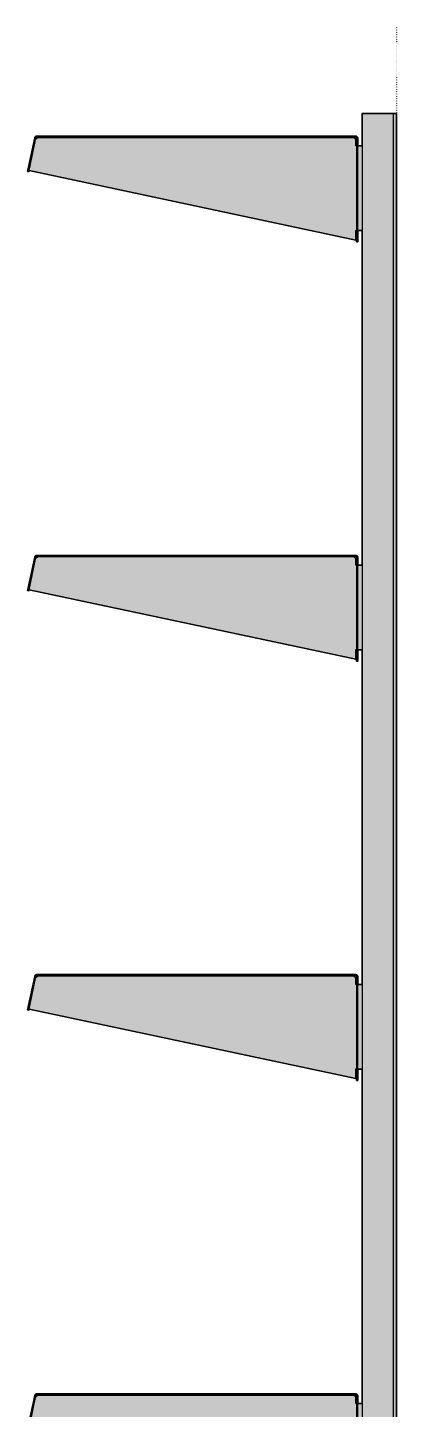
# Model space of a CAD drawing. Header units: millimetres. Extents: x 145 to 2094, y -689 to 1815.
# Drawn here: x 1745 to 2094, y 510 to 1815 of the extents above; entities that cross this region are included whole.
import ezdxf

# ---------------------------------------------------------------- set-up
doc = ezdxf.new("R2010")
doc.units = ezdxf.units.MM
doc.linetypes.add('Dots', pattern=[1, 0, -1])
doc.layers.add('Blocks', color=7, linetype='Continuous')
doc.layers.add('Blocks$Fill', color=7, linetype='Continuous', true_color=0xffffff)
for name, color, linetype, lineweight, true_color in [('Blocks$Inner', 7, 'Continuous', 25, 0x007f00), ('Blocks$Outline', 7, 'Continuous', 35, 0xff3f3f), ('Groud', 7, 'Dots', 25, 0x243775)]:
    doc.layers.add(name, color=color, linetype=linetype, lineweight=lineweight, true_color=true_color)

# ---------------------------------------------------------------- blocks, each defined once
blk = doc.blocks.new('Standard Issue Shelf Side')
at = {"layer": 'Blocks$Fill'}
blk.add_hatch(color=256, dxfattribs=at).paths.add_polyline_path([(344.2, 1681.8), (314.7, 1681.8), (314.7, 1651.3), (310.7, 1651.3), (310.7, 1658.4), (310.6, 1658.5), (310.6, 1658.5), (310.6, 1658.6), (310.6, 1658.7), (310.6, 1658.7), (310.6, 1658.8), (310.6, 1658.9), (310.6, 1659), (310.5, 1659), (310.5, 1659.1), (310.5, 1659.2), (310.4, 1659.2), (310.4, 1659.3), (310.4, 1659.4), (310.3, 1659.4), (310.3, 1659.5), (310.3, 1659.6), (310.2, 1659.6), (310.2, 1659.7), (310.1, 1659.7), (310.1, 1659.8), (310, 1659.9), (310, 1659.9), (309.9, 1660), (309.8, 1660), (309.8, 1660.1), (309.7, 1660.1), (309.7, 1660.1), (309.6, 1660.2), (309.5, 1660.2), (309.5, 1660.3), (309.4, 1660.3), (309.3, 1660.3), (309.3, 1660.3), (309.2, 1660.4), (309.1, 1660.4), (309, 1660.4), (309, 1660.4), (308.9, 1660.5), (308.8, 1660.5), (308.8, 1660.5), (308.7, 1660.5), (308.6, 1660.5), (308.5, 1660.5), (308.5, 1660.5), (7.4, 1660.5), (7.3, 1660.5), (7.2, 1660.5), (7.2, 1660.5), (7.1, 1660.5), (7, 1660.5), (6.9, 1660.4), (6.9, 1660.4), (6.8, 1660.4), (6.7, 1660.4), (6.7, 1660.3), (6.6, 1660.3), (6.5, 1660.3), (6.5, 1660.3), (6.4, 1660.2), (6.3, 1660.2), (6.3, 1660.1), (6.2, 1660.1), (6.1, 1660.1), (6.1, 1660), (6, 1660), (6, 1659.9), (5.9, 1659.9), (5.9, 1659.8), (5.8, 1659.8), (5.8, 1659.7), (5.7, 1659.6), (5.7, 1659.6), (5.6, 1659.5), (5.6, 1659.5), (5.5, 1659.4), (5.5, 1659.3), (5.5, 1659.3), (5.4, 1659.2), (5.4, 1659.1), (5.4, 1659), (5.4, 1659), (5.3, 1658.9), (5.3, 1658.8), (5.3, 1658.8), (-1.4, 1627.2), (-0.2, 1627), (0, 1628), (308.7, 1562.3), (308.7, 1571.3), (309.5, 1571.3), (309.5, 1560.5), (310.7, 1560.5), (310.7, 1564.5), (310.7, 1571.3), (314.7, 1571.3), (314.7, 1255.3), (310.7, 1255.3), (310.7, 1262.4), (310.6, 1262.5), (310.6, 1262.5), (310.6, 1262.6), (310.6, 1262.7), (310.6, 1262.7), (310.6, 1262.8), (310.6, 1262.9), (310.6, 1263), (310.5, 1263), (310.5, 1263.1), (310.5, 1263.2), (310.4, 1263.2), (310.4, 1263.3), (310.4, 1263.4), (310.3, 1263.4), (310.3, 1263.5), (310.3, 1263.6), (310.2, 1263.6), (310.2, 1263.7), (310.1, 1263.7), (310.1, 1263.8), (310, 1263.9), (310, 1263.9), (309.9, 1264), (309.8, 1264), (309.8, 1264.1), (309.7, 1264.1), (309.7, 1264.1), (309.6, 1264.2), (309.5, 1264.2), (309.5, 1264.3), (309.4, 1264.3), (309.3, 1264.3), (309.3, 1264.3), (309.2, 1264.4), (309.1, 1264.4), (309, 1264.4), (309, 1264.4), (308.9, 1264.5), (308.8, 1264.5), (308.8, 1264.5), (308.7, 1264.5), (308.6, 1264.5), (308.5, 1264.5), (308.5, 1264.5), (7.4, 1264.5), (7.3, 1264.5), (7.2, 1264.5), (7.2, 1264.5), (7.1, 1264.5), (7, 1264.5), (6.9, 1264.4), (6.9, 1264.4), (6.8, 1264.4), (6.7, 1264.4), (6.7, 1264.3), (6.6, 1264.3), (6.5, 1264.3), (6.5, 1264.3), (6.4, 1264.2), (6.3, 1264.2), (6.3, 1264.1), (6.2, 1264.1), (6.1, 1264.1), (6.1, 1264), (6, 1264), (6, 1263.9), (5.9, 1263.9), (5.9, 1263.8), (5.8, 1263.8), (5.8, 1263.7), (5.7, 1263.6), (5.7, 1263.6), (5.6, 1263.5), (5.6, 1263.5), (5.5, 1263.4), (5.5, 1263.3), (5.5, 1263.3), (5.4, 1263.2), (5.4, 1263.1), (5.4, 1263), (5.4, 1263), (5.3, 1262.9), (5.3, 1262.8), (5.3, 1262.8), (-1.4, 1231.2), (-0.2, 1231), (0, 1232), (308.7, 1166.3), (308.7, 1175.3), (309.5, 1175.3), (309.5, 1164.5), (310.7, 1164.5), (310.7, 1168.5), (310.7, 1175.3), (314.7, 1175.3), (314.7, 859.3), (310.7, 859.3), (310.7, 866.4), (310.6, 866.5), (310.6, 866.5), (310.6, 866.6), (310.6, 866.7), (310.6, 866.7), (310.6, 866.8), (310.6, 866.9), (310.6, 867), (310.5, 867), (310.5, 867.1), (310.5, 867.2), (310.4, 867.2), (310.4, 867.3), (310.4, 867.4), (310.3, 867.4), (310.3, 867.5), (310.3, 867.6), (310.2, 867.6), (310.2, 867.7), (310.1, 867.7), (310.1, 867.8), (310, 867.9), (310, 867.9), (309.9, 868), (309.8, 868), (309.8, 868.1), (309.7, 868.1), (309.7, 868.1), (309.6, 868.2), (309.5, 868.2), (309.5, 868.3), (309.4, 868.3), (309.3, 868.3), (309.3, 868.3), (309.2, 868.4), (309.1, 868.4), (309, 868.4), (309, 868.4), (308.9, 868.5), (308.8, 868.5), (308.8, 868.5), (308.7, 868.5), (308.6, 868.5), (308.5, 868.5), (308.5, 868.5), (7.4, 868.5), (7.3, 868.5), (7.2, 868.5), (7.2, 868.5), (7.1, 868.5), (7, 868.5), (6.9, 868.4), (6.9, 868.4), (6.8, 868.4), (6.7, 868.4), (6.7, 868.3), (6.6, 868.3), (6.5, 868.3), (6.5, 868.3), (6.4, 868.2), (6.3, 868.2), (6.3, 868.1), (6.2, 868.1), (6.1, 868.1), (6.1, 868), (6, 868), (6, 867.9), (5.9, 867.9), (5.9, 867.8), (5.8, 867.8), (5.8, 867.7), (5.7, 867.6), (5.7, 867.6), (5.6, 867.5), (5.6, 867.5), (5.5, 867.4), (5.5, 867.3), (5.5, 867.3), (5.4, 867.2), (5.4, 867.1), (5.4, 867), (5.4, 867), (5.3, 866.9), (5.3, 866.8), (5.3, 866.8), (-1.4, 835.2), (-0.2, 835), (0, 836), (308.7, 770.3), (308.7, 779.3), (309.5, 779.3), (309.5, 768.5), (310.7, 768.5), (310.7, 772.5), (310.7, 779.3), (314.7, 779.3), (314.7, 463.3), (310.7, 463.3), (310.7, 470.4), (310.6, 470.5), (310.6, 470.5), (310.6, 470.6), (310.6, 470.7), (310.6, 470.7), (310.6, 470.8), (310.6, 470.9), (310.6, 471), (310.5, 471), (310.5, 471.1), (310.5, 471.2), (310.4, 471.2), (310.4, 471.3), (310.4, 471.4), (310.3, 471.4), (310.3, 471.5), (310.3, 471.6), (310.2, 471.6), (310.2, 471.7), (310.1, 471.7), (310.1, 471.8), (310, 471.9), (310, 471.9), (309.9, 472), (309.8, 472), (309.8, 472.1), (309.7, 472.1), (309.7, 472.1), (309.6, 472.2), (309.5, 472.2), (309.5, 472.3), (309.4, 472.3), (309.3, 472.3), (309.3, 472.3), (309.2, 472.4), (309.1, 472.4), (309, 472.4), (309, 472.4), (308.9, 472.5), (308.8, 472.5), (308.8, 472.5), (308.7, 472.5), (308.6, 472.5), (308.5, 472.5), (308.5, 472.5), (7.4, 472.5), (7.3, 472.5), (7.2, 472.5), (7.2, 472.5), (7.1, 472.5), (7, 472.5), (6.9, 472.4), (6.9, 472.4), (6.8, 472.4), (6.7, 472.4), (6.7, 472.3), (6.6, 472.3), (6.5, 472.3), (6.5, 472.3), (6.4, 472.2), (6.3, 472.2), (6.3, 472.1), (6.2, 472.1), (6.1, 472.1), (6.1, 472), (6, 472), (6, 471.9), (5.9, 471.9), (5.9, 471.8), (5.8, 471.8), (5.8, 471.7), (5.7, 471.6), (5.7, 471.6), (5.6, 471.5), (5.6, 471.5), (5.5, 471.4), (5.5, 471.3), (5.5, 471.3), (5.4, 471.2), (5.4, 471.1), (5.4, 471), (5.4, 471), (5.3, 470.9), (5.3, 470.8), (5.3, 470.8), (-1.4, 439.2), (-0.2, 439), (0, 440), (308.7, 374.3), (308.7, 383.3), (309.5, 383.3), (309.5, 372.5), (310.7, 372.5), (310.7, 376.5), (310.7, 383.3), (314.7, 383.3), (314.7, 23.3), (310.7, 23.3), (310.7, 30.4), (310.6, 30.5), (310.6, 30.5), (310.6, 30.6), (310.6, 30.7), (310.6, 30.7), (310.6, 30.8), (310.6, 30.9), (310.6, 31), (310.5, 31), (310.5, 31.1), (310.5, 31.2), (310.4, 31.2), (310.4, 31.3), (310.4, 31.4), (310.3, 31.4), (310.3, 31.5), (310.3, 31.6), (310.2, 31.6), (310.2, 31.7), (310.1, 31.7), (310.1, 31.8), (310, 31.9), (310, 31.9), (309.9, 32), (309.8, 32), (309.8, 32.1), (309.7, 32.1), (309.7, 32.1), (309.6, 32.2), (309.5, 32.2), (309.5, 32.3), (309.4, 32.3), (309.3, 32.3), (309.3, 32.3), (309.2, 32.4), (309.1, 32.4), (309, 32.4), (309, 32.4), (308.9, 32.5), (308.8, 32.5), (308.8, 32.5), (308.7, 32.5), (308.6, 32.5), (308.5, 32.5), (308.5, 32.5), (7.4, 32.5), (7.3, 32.5), (7.2, 32.5), (7.2, 32.5), (7.1, 32.5), (7, 32.5), (6.9, 32.4), (6.9, 32.4), (6.8, 32.4), (6.7, 32.4), (6.7, 32.3), (6.6, 32.3), (6.5, 32.3), (6.5, 32.3), (6.4, 32.2), (6.3, 32.2), (6.3, 32.1), (6.2, 32.1), (6.1, 32.1), (6.1, 32), (6, 32), (6, 31.9), (5.9, 31.9), (5.9, 31.8), (5.8, 31.8), (5.8, 31.7), (5.7, 31.6), (5.7, 31.6), (5.6, 31.5), (5.6, 31.5), (5.5, 31.4), (5.5, 31.3), (5.5, 31.3), (5.4, 31.2), (5.4, 31.1), (5.4, 31), (5.4, 31), (5.3, 30.9), (5.3, 30.8), (5.3, 30.8), (-1.4, -0.8), (-0.2, -1), (0, 0), (308.7, -65.7), (308.7, -56.7), (309.5, -56.7), (309.5, -67.5), (310.7, -67.5), (310.7, -63.5), (310.7, -56.7), (314.7, -56.7), (314.7, -92.2), (317.1, -92.2), (347.2, -92.2), (347.2, 1681.8)], flags=0)
at = {"layer": 'Blocks$Inner'}
for p, q in [((344.2, 1681.8), (344.2, -92.2)), ((8.7, 1659.3), (6.2, 1657.3)), ((314.7, 1651.3), (310.7, 1651.3)), ((310.7, 1571.3), (314.7, 1571.3)), ((8.7, 1263.3), (6.2, 1261.3)), ((314.7, 1255.3), (310.7, 1255.3)), ((310.7, 1175.3), (314.7, 1175.3)), ((8.7, 867.3), (6.2, 865.3)), ((314.7, 859.3), (310.7, 859.3)), ((310.7, 779.3), (314.7, 779.3)), ((8.7, 471.3), (6.2, 469.3)), ((314.7, 463.3), (310.7, 463.3))]:
    blk.add_line(p, q, dxfattribs=at)
for points in [[(344.2, 1681.8), (341.8, 1681.8), (317.1, 1681.8), (314.7, 1681.8), (314.7, -92.2), (317.1, -92.2), (341.8, -92.2), (344.2, -92.2), (347.2, -92.2), (347.2, 1681.8)], [(309.5, 1560.5), (310.7, 1560.5), (310.7, 1564.5), (310.7, 1658.3), (310.7, 1658.4), (310.6, 1658.5), (310.6, 1658.5), (310.6, 1658.6), (310.6, 1658.7), (310.6, 1658.7), (310.6, 1658.8), (310.6, 1658.9), (310.6, 1659), (310.5, 1659), (310.5, 1659.1), (310.5, 1659.2), (310.4, 1659.2), (310.4, 1659.3), (310.4, 1659.4), (310.3, 1659.4), (310.3, 1659.5), (310.3, 1659.6), (310.2, 1659.6), (310.2, 1659.7), (310.1, 1659.7), (310.1, 1659.8), (310, 1659.9), (310, 1659.9), (309.9, 1660), (309.8, 1660), (309.8, 1660.1), (309.7, 1660.1), (309.7, 1660.1), (309.6, 1660.2), (309.5, 1660.2), (309.5, 1660.3), (309.4, 1660.3), (309.3, 1660.3), (309.3, 1660.3), (309.2, 1660.4), (309.1, 1660.4), (309, 1660.4), (309, 1660.4), (308.9, 1660.5), (308.8, 1660.5), (308.8, 1660.5), (308.7, 1660.5), (308.6, 1660.5), (308.5, 1660.5), (308.5, 1660.5), (7.5, 1660.5), (7.4, 1660.5), (7.3, 1660.5), (7.2, 1660.5), (7.2, 1660.5), (7.1, 1660.5), (7, 1660.5), (6.9, 1660.4), (6.9, 1660.4), (6.8, 1660.4), (6.7, 1660.4), (6.7, 1660.3), (6.6, 1660.3), (6.5, 1660.3), (6.5, 1660.3), (6.4, 1660.2), (6.3, 1660.2), (6.3, 1660.1), (6.2, 1660.1), (6.1, 1660.1), (6.1, 1660), (6, 1660), (6, 1659.9), (5.9, 1659.9), (5.9, 1659.8), (5.8, 1659.8), (5.8, 1659.7), (5.7, 1659.6), (5.7, 1659.6), (5.6, 1659.5), (5.6, 1659.5), (5.5, 1659.4), (5.5, 1659.3), (5.5, 1659.3), (5.4, 1659.2), (5.4, 1659.1), (5.4, 1659), (5.4, 1659), (5.3, 1658.9), (5.3, 1658.8), (5.3, 1658.8), (-0.6, 1631.2), (-1.4, 1627.2), (-0.2, 1627), (0.6, 1630.9), (6.5, 1658.5), (6.5, 1658.5), (6.5, 1658.6), (6.5, 1658.6), (6.5, 1658.6), (6.5, 1658.7), (6.5, 1658.7), (6.6, 1658.7), (6.6, 1658.8), (6.6, 1658.8), (6.6, 1658.8), (6.6, 1658.9), (6.6, 1658.9), (6.7, 1658.9), (6.7, 1658.9), (6.7, 1659), (6.7, 1659), (6.8, 1659), (6.8, 1659), (6.8, 1659.1), (6.8, 1659.1), (6.9, 1659.1), (6.9, 1659.1), (6.9, 1659.1), (6.9, 1659.2), (7, 1659.2), (7, 1659.2), (7, 1659.2), (7.1, 1659.2), (7.1, 1659.2), (7.1, 1659.2), (7.2, 1659.3), (7.2, 1659.3), (7.2, 1659.3), (7.3, 1659.3), (7.3, 1659.3), (7.3, 1659.3), (7.4, 1659.3), (7.4, 1659.3), (7.4, 1659.3), (7.5, 1659.3), (308.5, 1659.3), (308.5, 1659.3), (308.5, 1659.3), (308.6, 1659.3), (308.6, 1659.3), (308.6, 1659.3), (308.7, 1659.3), (308.7, 1659.3), (308.7, 1659.3), (308.8, 1659.3), (308.8, 1659.2), (308.8, 1659.2), (308.9, 1659.2), (308.9, 1659.2), (308.9, 1659.2), (308.9, 1659.2), (309, 1659.2), (309, 1659.1), (309, 1659.1), (309.1, 1659.1), (309.1, 1659.1), (309.1, 1659.1), (309.1, 1659), (309.2, 1659), (309.2, 1659), (309.2, 1659), (309.2, 1658.9), (309.2, 1658.9), (309.3, 1658.9), (309.3, 1658.8), (309.3, 1658.8), (309.3, 1658.8), (309.3, 1658.8), (309.4, 1658.7), (309.4, 1658.7), (309.4, 1658.7), (309.4, 1658.6), (309.4, 1658.6), (309.4, 1658.6), (309.4, 1658.5), (309.4, 1658.5), (309.4, 1658.5), (309.4, 1658.4), (309.4, 1658.4), (309.5, 1658.4), (309.5, 1658.3), (309.5, 1658.3), (309.5, 1564.5)], [(309.5, 1164.5), (310.7, 1164.5), (310.7, 1168.5), (310.7, 1262.3), (310.7, 1262.4), (310.6, 1262.5), (310.6, 1262.5), (310.6, 1262.6), (310.6, 1262.7), (310.6, 1262.7), (310.6, 1262.8), (310.6, 1262.9), (310.6, 1263), (310.5, 1263), (310.5, 1263.1), (310.5, 1263.2), (310.4, 1263.2), (310.4, 1263.3), (310.4, 1263.4), (310.3, 1263.4), (310.3, 1263.5), (310.3, 1263.6), (310.2, 1263.6), (310.2, 1263.7), (310.1, 1263.7), (310.1, 1263.8), (310, 1263.9), (310, 1263.9), (309.9, 1264), (309.8, 1264), (309.8, 1264.1), (309.7, 1264.1), (309.7, 1264.1), (309.6, 1264.2), (309.5, 1264.2), (309.5, 1264.3), (309.4, 1264.3), (309.3, 1264.3), (309.3, 1264.3), (309.2, 1264.4), (309.1, 1264.4), (309, 1264.4), (309, 1264.4), (308.9, 1264.5), (308.8, 1264.5), (308.8, 1264.5), (308.7, 1264.5), (308.6, 1264.5), (308.5, 1264.5), (308.5, 1264.5), (7.5, 1264.5), (7.4, 1264.5), (7.3, 1264.5), (7.2, 1264.5), (7.2, 1264.5), (7.1, 1264.5), (7, 1264.5), (6.9, 1264.4), (6.9, 1264.4), (6.8, 1264.4), (6.7, 1264.4), (6.7, 1264.3), (6.6, 1264.3), (6.5, 1264.3), (6.5, 1264.3), (6.4, 1264.2), (6.3, 1264.2), (6.3, 1264.1), (6.2, 1264.1), (6.1, 1264.1), (6.1, 1264), (6, 1264), (6, 1263.9), (5.9, 1263.9), (5.9, 1263.8), (5.8, 1263.8), (5.8, 1263.7), (5.7, 1263.6), (5.7, 1263.6), (5.6, 1263.5), (5.6, 1263.5), (5.5, 1263.4), (5.5, 1263.3), (5.5, 1263.3), (5.4, 1263.2), (5.4, 1263.1), (5.4, 1263), (5.4, 1263), (5.3, 1262.9), (5.3, 1262.8), (5.3, 1262.8), (-0.6, 1235.2), (-1.4, 1231.2), (-0.2, 1231), (0.6, 1234.9), (6.5, 1262.5), (6.5, 1262.5), (6.5, 1262.6), (6.5, 1262.6), (6.5, 1262.6), (6.5, 1262.7), (6.5, 1262.7), (6.6, 1262.7), (6.6, 1262.8), (6.6, 1262.8), (6.6, 1262.8), (6.6, 1262.9), (6.6, 1262.9), (6.7, 1262.9), (6.7, 1262.9), (6.7, 1263), (6.7, 1263), (6.8, 1263), (6.8, 1263), (6.8, 1263.1), (6.8, 1263.1), (6.9, 1263.1), (6.9, 1263.1), (6.9, 1263.1), (6.9, 1263.2), (7, 1263.2), (7, 1263.2), (7, 1263.2), (7.1, 1263.2), (7.1, 1263.2), (7.1, 1263.2), (7.2, 1263.3), (7.2, 1263.3), (7.2, 1263.3), (7.3, 1263.3), (7.3, 1263.3), (7.3, 1263.3), (7.4, 1263.3), (7.4, 1263.3), (7.4, 1263.3), (7.5, 1263.3), (308.5, 1263.3), (308.5, 1263.3), (308.5, 1263.3), (308.6, 1263.3), (308.6, 1263.3), (308.6, 1263.3), (308.7, 1263.3), (308.7, 1263.3), (308.7, 1263.3), (308.8, 1263.3), (308.8, 1263.2), (308.8, 1263.2), (308.9, 1263.2), (308.9, 1263.2), (308.9, 1263.2), (308.9, 1263.2), (309, 1263.2), (309, 1263.1), (309, 1263.1), (309.1, 1263.1), (309.1, 1263.1), (309.1, 1263.1), (309.1, 1263), (309.2, 1263), (309.2, 1263), (309.2, 1263), (309.2, 1262.9), (309.2, 1262.9), (309.3, 1262.9), (309.3, 1262.8), (309.3, 1262.8), (309.3, 1262.8), (309.3, 1262.8), (309.4, 1262.7), (309.4, 1262.7), (309.4, 1262.7), (309.4, 1262.6), (309.4, 1262.6), (309.4, 1262.6), (309.4, 1262.5), (309.4, 1262.5), (309.4, 1262.5), (309.4, 1262.4), (309.4, 1262.4), (309.5, 1262.4), (309.5, 1262.3), (309.5, 1262.3), (309.5, 1168.5)], [(309.5, 768.5), (310.7, 768.5), (310.7, 772.5), (310.7, 866.3), (310.7, 866.4), (310.6, 866.5), (310.6, 866.5), (310.6, 866.6), (310.6, 866.7), (310.6, 866.7), (310.6, 866.8), (310.6, 866.9), (310.6, 867), (310.5, 867), (310.5, 867.1), (310.5, 867.2), (310.4, 867.2), (310.4, 867.3), (310.4, 867.4), (310.3, 867.4), (310.3, 867.5), (310.3, 867.6), (310.2, 867.6), (310.2, 867.7), (310.1, 867.7), (310.1, 867.8), (310, 867.9), (310, 867.9), (309.9, 868), (309.8, 868), (309.8, 868.1), (309.7, 868.1), (309.7, 868.1), (309.6, 868.2), (309.5, 868.2), (309.5, 868.3), (309.4, 868.3), (309.3, 868.3), (309.3, 868.3), (309.2, 868.4), (309.1, 868.4), (309, 868.4), (309, 868.4), (308.9, 868.5), (308.8, 868.5), (308.8, 868.5), (308.7, 868.5), (308.6, 868.5), (308.5, 868.5), (308.5, 868.5), (7.5, 868.5), (7.4, 868.5), (7.3, 868.5), (7.2, 868.5), (7.2, 868.5), (7.1, 868.5), (7, 868.5), (6.9, 868.4), (6.9, 868.4), (6.8, 868.4), (6.7, 868.4), (6.7, 868.3), (6.6, 868.3), (6.5, 868.3), (6.5, 868.3), (6.4, 868.2), (6.3, 868.2), (6.3, 868.1), (6.2, 868.1), (6.1, 868.1), (6.1, 868), (6, 868), (6, 867.9), (5.9, 867.9), (5.9, 867.8), (5.8, 867.8), (5.8, 867.7), (5.7, 867.6), (5.7, 867.6), (5.6, 867.5), (5.6, 867.5), (5.5, 867.4), (5.5, 867.3), (5.5, 867.3), (5.4, 867.2), (5.4, 867.1), (5.4, 867), (5.4, 867), (5.3, 866.9), (5.3, 866.8), (5.3, 866.8), (-0.6, 839.2), (-1.4, 835.2), (-0.2, 835), (0.6, 838.9), (6.5, 866.5), (6.5, 866.5), (6.5, 866.6), (6.5, 866.6), (6.5, 866.6), (6.5, 866.7), (6.5, 866.7), (6.6, 866.7), (6.6, 866.8), (6.6, 866.8), (6.6, 866.8), (6.6, 866.9), (6.6, 866.9), (6.7, 866.9), (6.7, 866.9), (6.7, 867), (6.7, 867), (6.8, 867), (6.8, 867), (6.8, 867.1), (6.8, 867.1), (6.9, 867.1), (6.9, 867.1), (6.9, 867.1), (6.9, 867.2), (7, 867.2), (7, 867.2), (7, 867.2), (7.1, 867.2), (7.1, 867.2), (7.1, 867.2), (7.2, 867.3), (7.2, 867.3), (7.2, 867.3), (7.3, 867.3), (7.3, 867.3), (7.3, 867.3), (7.4, 867.3), (7.4, 867.3), (7.4, 867.3), (7.5, 867.3), (308.5, 867.3), (308.5, 867.3), (308.5, 867.3), (308.6, 867.3), (308.6, 867.3), (308.6, 867.3), (308.7, 867.3), (308.7, 867.3), (308.7, 867.3), (308.8, 867.3), (308.8, 867.2), (308.8, 867.2), (308.9, 867.2), (308.9, 867.2), (308.9, 867.2), (308.9, 867.2), (309, 867.2), (309, 867.1), (309, 867.1), (309.1, 867.1), (309.1, 867.1), (309.1, 867.1), (309.1, 867), (309.2, 867), (309.2, 867), (309.2, 867), (309.2, 866.9), (309.2, 866.9), (309.3, 866.9), (309.3, 866.8), (309.3, 866.8), (309.3, 866.8), (309.3, 866.8), (309.4, 866.7), (309.4, 866.7), (309.4, 866.7), (309.4, 866.6), (309.4, 866.6), (309.4, 866.6), (309.4, 866.5), (309.4, 866.5), (309.4, 866.5), (309.4, 866.4), (309.4, 866.4), (309.5, 866.4), (309.5, 866.3), (309.5, 866.3), (309.5, 772.5)]]:
    blk.add_lwpolyline(points, close=True, dxfattribs=at)
for points in [[(309.5, 1651.3), (308.7, 1651.3), (308.7, 1657.3), (306.7, 1659.3)], [(0, 1628), (308.7, 1562.3), (308.7, 1571.3), (309.5, 1571.3)], [(309.5, 1255.3), (308.7, 1255.3), (308.7, 1261.3), (306.7, 1263.3)], [(0, 1232), (308.7, 1166.3), (308.7, 1175.3), (309.5, 1175.3)], [(309.5, 859.3), (308.7, 859.3), (308.7, 865.3), (306.7, 867.3)], [(0, 836), (308.7, 770.3), (308.7, 779.3), (309.5, 779.3)], [(310.7, 376.5), (310.7, 470.3), (310.7, 470.4), (310.6, 470.5), (310.6, 470.5), (310.6, 470.6), (310.6, 470.7), (310.6, 470.7), (310.6, 470.8), (310.6, 470.9), (310.6, 471), (310.5, 471), (310.5, 471.1), (310.5, 471.2), (310.4, 471.2), (310.4, 471.3), (310.4, 471.4), (310.3, 471.4), (310.3, 471.5), (310.3, 471.6), (310.2, 471.6), (310.2, 471.7), (310.1, 471.7), (310.1, 471.8), (310, 471.9), (310, 471.9), (309.9, 472), (309.8, 472), (309.8, 472.1), (309.7, 472.1), (309.7, 472.1), (309.6, 472.2), (309.5, 472.2), (309.5, 472.3), (309.4, 472.3), (309.3, 472.3), (309.3, 472.3), (309.2, 472.4), (309.1, 472.4), (309, 472.4), (309, 472.4), (308.9, 472.5), (308.8, 472.5), (308.8, 472.5), (308.7, 472.5), (308.6, 472.5), (308.5, 472.5), (308.5, 472.5), (7.5, 472.5), (7.4, 472.5), (7.3, 472.5), (7.2, 472.5), (7.2, 472.5), (7.1, 472.5), (7, 472.5), (6.9, 472.4), (6.9, 472.4), (6.8, 472.4), (6.7, 472.4), (6.7, 472.3), (6.6, 472.3), (6.5, 472.3), (6.5, 472.3), (6.4, 472.2), (6.3, 472.2), (6.3, 472.1), (6.2, 472.1), (6.1, 472.1), (6.1, 472), (6, 472), (6, 471.9), (5.9, 471.9), (5.9, 471.8), (5.8, 471.8), (5.8, 471.7), (5.7, 471.6), (5.7, 471.6), (5.6, 471.5), (5.6, 471.5), (5.5, 471.4), (5.5, 471.3), (5.5, 471.3), (5.4, 471.2), (5.4, 471.1), (5.4, 471), (5.4, 471), (5.3, 470.9), (5.3, 470.8), (5.3, 470.8), (-0.6, 443.2)], [(0.6, 442.9), (6.5, 470.5), (6.5, 470.5), (6.5, 470.6), (6.5, 470.6), (6.5, 470.6), (6.5, 470.7), (6.5, 470.7), (6.6, 470.7), (6.6, 470.8), (6.6, 470.8), (6.6, 470.8), (6.6, 470.9), (6.6, 470.9), (6.7, 470.9), (6.7, 470.9), (6.7, 471), (6.7, 471), (6.8, 471), (6.8, 471), (6.8, 471.1), (6.8, 471.1), (6.9, 471.1), (6.9, 471.1), (6.9, 471.1), (6.9, 471.2), (7, 471.2), (7, 471.2), (7, 471.2), (7.1, 471.2), (7.1, 471.2), (7.1, 471.2), (7.2, 471.3), (7.2, 471.3), (7.2, 471.3), (7.3, 471.3), (7.3, 471.3), (7.3, 471.3), (7.4, 471.3), (7.4, 471.3), (7.4, 471.3), (7.5, 471.3), (308.5, 471.3), (308.5, 471.3), (308.5, 471.3), (308.6, 471.3), (308.6, 471.3), (308.6, 471.3), (308.7, 471.3), (308.7, 471.3), (308.7, 471.3), (308.8, 471.3), (308.8, 471.2), (308.8, 471.2), (308.9, 471.2), (308.9, 471.2), (308.9, 471.2), (308.9, 471.2), (309, 471.2), (309, 471.1), (309, 471.1), (309.1, 471.1), (309.1, 471.1), (309.1, 471.1), (309.1, 471), (309.2, 471), (309.2, 471), (309.2, 471), (309.2, 470.9), (309.2, 470.9), (309.3, 470.9), (309.3, 470.8), (309.3, 470.8), (309.3, 470.8), (309.3, 470.8), (309.4, 470.7), (309.4, 470.7), (309.4, 470.7), (309.4, 470.6), (309.4, 470.6), (309.4, 470.6), (309.4, 470.5), (309.4, 470.5), (309.4, 470.5), (309.4, 470.4), (309.4, 470.4), (309.5, 470.4), (309.5, 470.3), (309.5, 470.3), (309.5, 376.5)], [(309.5, 463.3), (308.7, 463.3), (308.7, 469.3), (306.7, 471.3)]]:
    blk.add_lwpolyline(points, dxfattribs=at)
at = {"layer": 'Blocks$Outline'}
for points in [[(344.2, 1681.8), (341.8, 1681.8), (317.1, 1681.8), (314.7, 1681.8), (314.7, 1651.3)], [(314.7, -56.7), (314.7, -92.2), (317.1, -92.2), (341.8, -92.2), (344.2, -92.2), (347.2, -92.2), (347.2, 1681.8), (344.2, 1681.8)], [(310.7, 1651.3), (310.7, 1658.3), (310.7, 1658.4), (310.6, 1658.5), (310.6, 1658.5), (310.6, 1658.6), (310.6, 1658.7), (310.6, 1658.7), (310.6, 1658.8), (310.6, 1658.9), (310.6, 1659), (310.5, 1659), (310.5, 1659.1), (310.5, 1659.2), (310.4, 1659.2), (310.4, 1659.3), (310.4, 1659.4), (310.3, 1659.4), (310.3, 1659.5), (310.3, 1659.6), (310.2, 1659.6), (310.2, 1659.7), (310.1, 1659.7), (310.1, 1659.8), (310, 1659.9), (310, 1659.9), (309.9, 1660), (309.8, 1660), (309.8, 1660.1), (309.7, 1660.1), (309.7, 1660.1), (309.6, 1660.2), (309.5, 1660.2), (309.5, 1660.3), (309.4, 1660.3), (309.3, 1660.3), (309.3, 1660.3), (309.2, 1660.4), (309.1, 1660.4), (309, 1660.4), (309, 1660.4), (308.9, 1660.5), (308.8, 1660.5), (308.8, 1660.5), (308.7, 1660.5), (308.6, 1660.5), (308.5, 1660.5), (308.5, 1660.5), (7.5, 1660.5), (7.4, 1660.5), (7.3, 1660.5), (7.2, 1660.5), (7.2, 1660.5), (7.1, 1660.5), (7, 1660.5), (6.9, 1660.4), (6.9, 1660.4), (6.8, 1660.4), (6.7, 1660.4), (6.7, 1660.3), (6.6, 1660.3), (6.5, 1660.3), (6.5, 1660.3), (6.4, 1660.2), (6.3, 1660.2), (6.3, 1660.1), (6.2, 1660.1), (6.1, 1660.1), (6.1, 1660), (6, 1660), (6, 1659.9), (5.9, 1659.9), (5.9, 1659.8), (5.8, 1659.8), (5.8, 1659.7), (5.7, 1659.6), (5.7, 1659.6), (5.6, 1659.5), (5.6, 1659.5), (5.5, 1659.4), (5.5, 1659.3), (5.5, 1659.3), (5.4, 1659.2), (5.4, 1659.1), (5.4, 1659), (5.4, 1659), (5.3, 1658.9), (5.3, 1658.8), (5.3, 1658.8), (-0.6, 1631.2), (-1.4, 1627.2), (-0.2, 1627), (0, 1628)], [(314.7, 1651.3), (310.7, 1651.3)], [(0, 1628), (308.7, 1562.3), (308.7, 1571.3), (309.5, 1571.3)], [(309.5, 1571.3), (309.5, 1564.5), (309.5, 1560.5)], [(309.5, 1560.5), (310.7, 1560.5), (310.7, 1564.5), (310.7, 1571.3)], [(310.7, 1571.3), (314.7, 1571.3)], [(314.7, 1571.3), (314.7, 1255.3)], [(310.7, 1255.3), (310.7, 1262.3), (310.7, 1262.4), (310.6, 1262.5), (310.6, 1262.5), (310.6, 1262.6), (310.6, 1262.7), (310.6, 1262.7), (310.6, 1262.8), (310.6, 1262.9), (310.6, 1263), (310.5, 1263), (310.5, 1263.1), (310.5, 1263.2), (310.4, 1263.2), (310.4, 1263.3), (310.4, 1263.4), (310.3, 1263.4), (310.3, 1263.5), (310.3, 1263.6), (310.2, 1263.6), (310.2, 1263.7), (310.1, 1263.7), (310.1, 1263.8), (310, 1263.9), (310, 1263.9), (309.9, 1264), (309.8, 1264), (309.8, 1264.1), (309.7, 1264.1), (309.7, 1264.1), (309.6, 1264.2), (309.5, 1264.2), (309.5, 1264.3), (309.4, 1264.3), (309.3, 1264.3), (309.3, 1264.3), (309.2, 1264.4), (309.1, 1264.4), (309, 1264.4), (309, 1264.4), (308.9, 1264.5), (308.8, 1264.5), (308.8, 1264.5), (308.7, 1264.5), (308.6, 1264.5), (308.5, 1264.5), (308.5, 1264.5), (7.5, 1264.5), (7.4, 1264.5), (7.3, 1264.5), (7.2, 1264.5), (7.2, 1264.5), (7.1, 1264.5), (7, 1264.5), (6.9, 1264.4), (6.9, 1264.4), (6.8, 1264.4), (6.7, 1264.4), (6.7, 1264.3), (6.6, 1264.3), (6.5, 1264.3), (6.5, 1264.3), (6.4, 1264.2), (6.3, 1264.2), (6.3, 1264.1), (6.2, 1264.1), (6.1, 1264.1), (6.1, 1264), (6, 1264), (6, 1263.9), (5.9, 1263.9), (5.9, 1263.8), (5.8, 1263.8), (5.8, 1263.7), (5.7, 1263.6), (5.7, 1263.6), (5.6, 1263.5), (5.6, 1263.5), (5.5, 1263.4), (5.5, 1263.3), (5.5, 1263.3), (5.4, 1263.2), (5.4, 1263.1), (5.4, 1263), (5.4, 1263), (5.3, 1262.9), (5.3, 1262.8), (5.3, 1262.8), (-0.6, 1235.2), (-1.4, 1231.2), (-0.2, 1231), (0, 1232)], [(314.7, 1255.3), (310.7, 1255.3)], [(0, 1232), (308.7, 1166.3), (308.7, 1175.3), (309.5, 1175.3)], [(309.5, 1175.3), (309.5, 1168.5), (309.5, 1164.5)], [(309.5, 1164.5), (310.7, 1164.5), (310.7, 1168.5), (310.7, 1175.3)], [(310.7, 1175.3), (314.7, 1175.3)], [(314.7, 1175.3), (314.7, 859.3)], [(310.7, 859.3), (310.7, 866.3), (310.7, 866.4), (310.6, 866.5), (310.6, 866.5), (310.6, 866.6), (310.6, 866.7), (310.6, 866.7), (310.6, 866.8), (310.6, 866.9), (310.6, 867), (310.5, 867), (310.5, 867.1), (310.5, 867.2), (310.4, 867.2), (310.4, 867.3), (310.4, 867.4), (310.3, 867.4), (310.3, 867.5), (310.3, 867.6), (310.2, 867.6), (310.2, 867.7), (310.1, 867.7), (310.1, 867.8), (310, 867.9), (310, 867.9), (309.9, 868), (309.8, 868), (309.8, 868.1), (309.7, 868.1), (309.7, 868.1), (309.6, 868.2), (309.5, 868.2), (309.5, 868.3), (309.4, 868.3), (309.3, 868.3), (309.3, 868.3), (309.2, 868.4), (309.1, 868.4), (309, 868.4), (309, 868.4), (308.9, 868.5), (308.8, 868.5), (308.8, 868.5), (308.7, 868.5), (308.6, 868.5), (308.5, 868.5), (308.5, 868.5), (7.5, 868.5), (7.4, 868.5), (7.3, 868.5), (7.2, 868.5), (7.2, 868.5), (7.1, 868.5), (7, 868.5), (6.9, 868.4), (6.9, 868.4), (6.8, 868.4), (6.7, 868.4), (6.7, 868.3), (6.6, 868.3), (6.5, 868.3), (6.5, 868.3), (6.4, 868.2), (6.3, 868.2), (6.3, 868.1), (6.2, 868.1), (6.1, 868.1), (6.1, 868), (6, 868), (6, 867.9), (5.9, 867.9), (5.9, 867.8), (5.8, 867.8), (5.8, 867.7), (5.7, 867.6), (5.7, 867.6), (5.6, 867.5), (5.6, 867.5), (5.5, 867.4), (5.5, 867.3), (5.5, 867.3), (5.4, 867.2), (5.4, 867.1), (5.4, 867), (5.4, 867), (5.3, 866.9), (5.3, 866.8), (5.3, 866.8), (-0.6, 839.2), (-1.4, 835.2), (-0.2, 835), (0, 836)], [(314.7, 859.3), (310.7, 859.3)], [(0, 836), (308.7, 770.3), (308.7, 779.3), (309.5, 779.3)], [(309.5, 779.3), (309.5, 772.5), (309.5, 768.5)], [(309.5, 768.5), (310.7, 768.5), (310.7, 772.5), (310.7, 779.3)], [(310.7, 779.3), (314.7, 779.3)], [(314.7, 779.3), (314.7, 463.3)], [(310.7, 463.3), (310.7, 470.3), (310.7, 470.4), (310.6, 470.5), (310.6, 470.5), (310.6, 470.6), (310.6, 470.7), (310.6, 470.7), (310.6, 470.8), (310.6, 470.9), (310.6, 471), (310.5, 471), (310.5, 471.1), (310.5, 471.2), (310.4, 471.2), (310.4, 471.3), (310.4, 471.4), (310.3, 471.4), (310.3, 471.5), (310.3, 471.6), (310.2, 471.6), (310.2, 471.7), (310.1, 471.7), (310.1, 471.8), (310, 471.9), (310, 471.9), (309.9, 472), (309.8, 472), (309.8, 472.1), (309.7, 472.1), (309.7, 472.1), (309.6, 472.2), (309.5, 472.2), (309.5, 472.3), (309.4, 472.3), (309.3, 472.3), (309.3, 472.3), (309.2, 472.4), (309.1, 472.4), (309, 472.4), (309, 472.4), (308.9, 472.5), (308.8, 472.5), (308.8, 472.5), (308.7, 472.5), (308.6, 472.5), (308.5, 472.5), (308.5, 472.5), (7.5, 472.5), (7.4, 472.5), (7.3, 472.5), (7.2, 472.5), (7.2, 472.5), (7.1, 472.5), (7, 472.5), (6.9, 472.4), (6.9, 472.4), (6.8, 472.4), (6.7, 472.4), (6.7, 472.3), (6.6, 472.3), (6.5, 472.3), (6.5, 472.3), (6.4, 472.2), (6.3, 472.2), (6.3, 472.1), (6.2, 472.1), (6.1, 472.1), (6.1, 472), (6, 472), (6, 471.9), (5.9, 471.9), (5.9, 471.8), (5.8, 471.8), (5.8, 471.7), (5.7, 471.6), (5.7, 471.6), (5.6, 471.5), (5.6, 471.5), (5.5, 471.4), (5.5, 471.3), (5.5, 471.3), (5.4, 471.2), (5.4, 471.1), (5.4, 471), (5.4, 471), (5.3, 470.9), (5.3, 470.8), (5.3, 470.8), (-0.6, 443.2)], [(314.7, 463.3), (310.7, 463.3)]]:
    blk.add_lwpolyline(points, dxfattribs=at)

msp = doc.modelspace()

# ---------------------------------------------------------------- linework, layer by layer
at = {"layer": 'Groud'}
msp.add_lwpolyline([(2093.9, 1814.8), (2093.9, -121.5)], dxfattribs=at)

# ---------------------------------------------------------------- block references
at = {"layer": 'Blocks'}
msp.add_blockref('Standard Issue Shelf Side', (1746.7, 51.8), dxfattribs=at)

doc.saveas('drawing.dxf')
